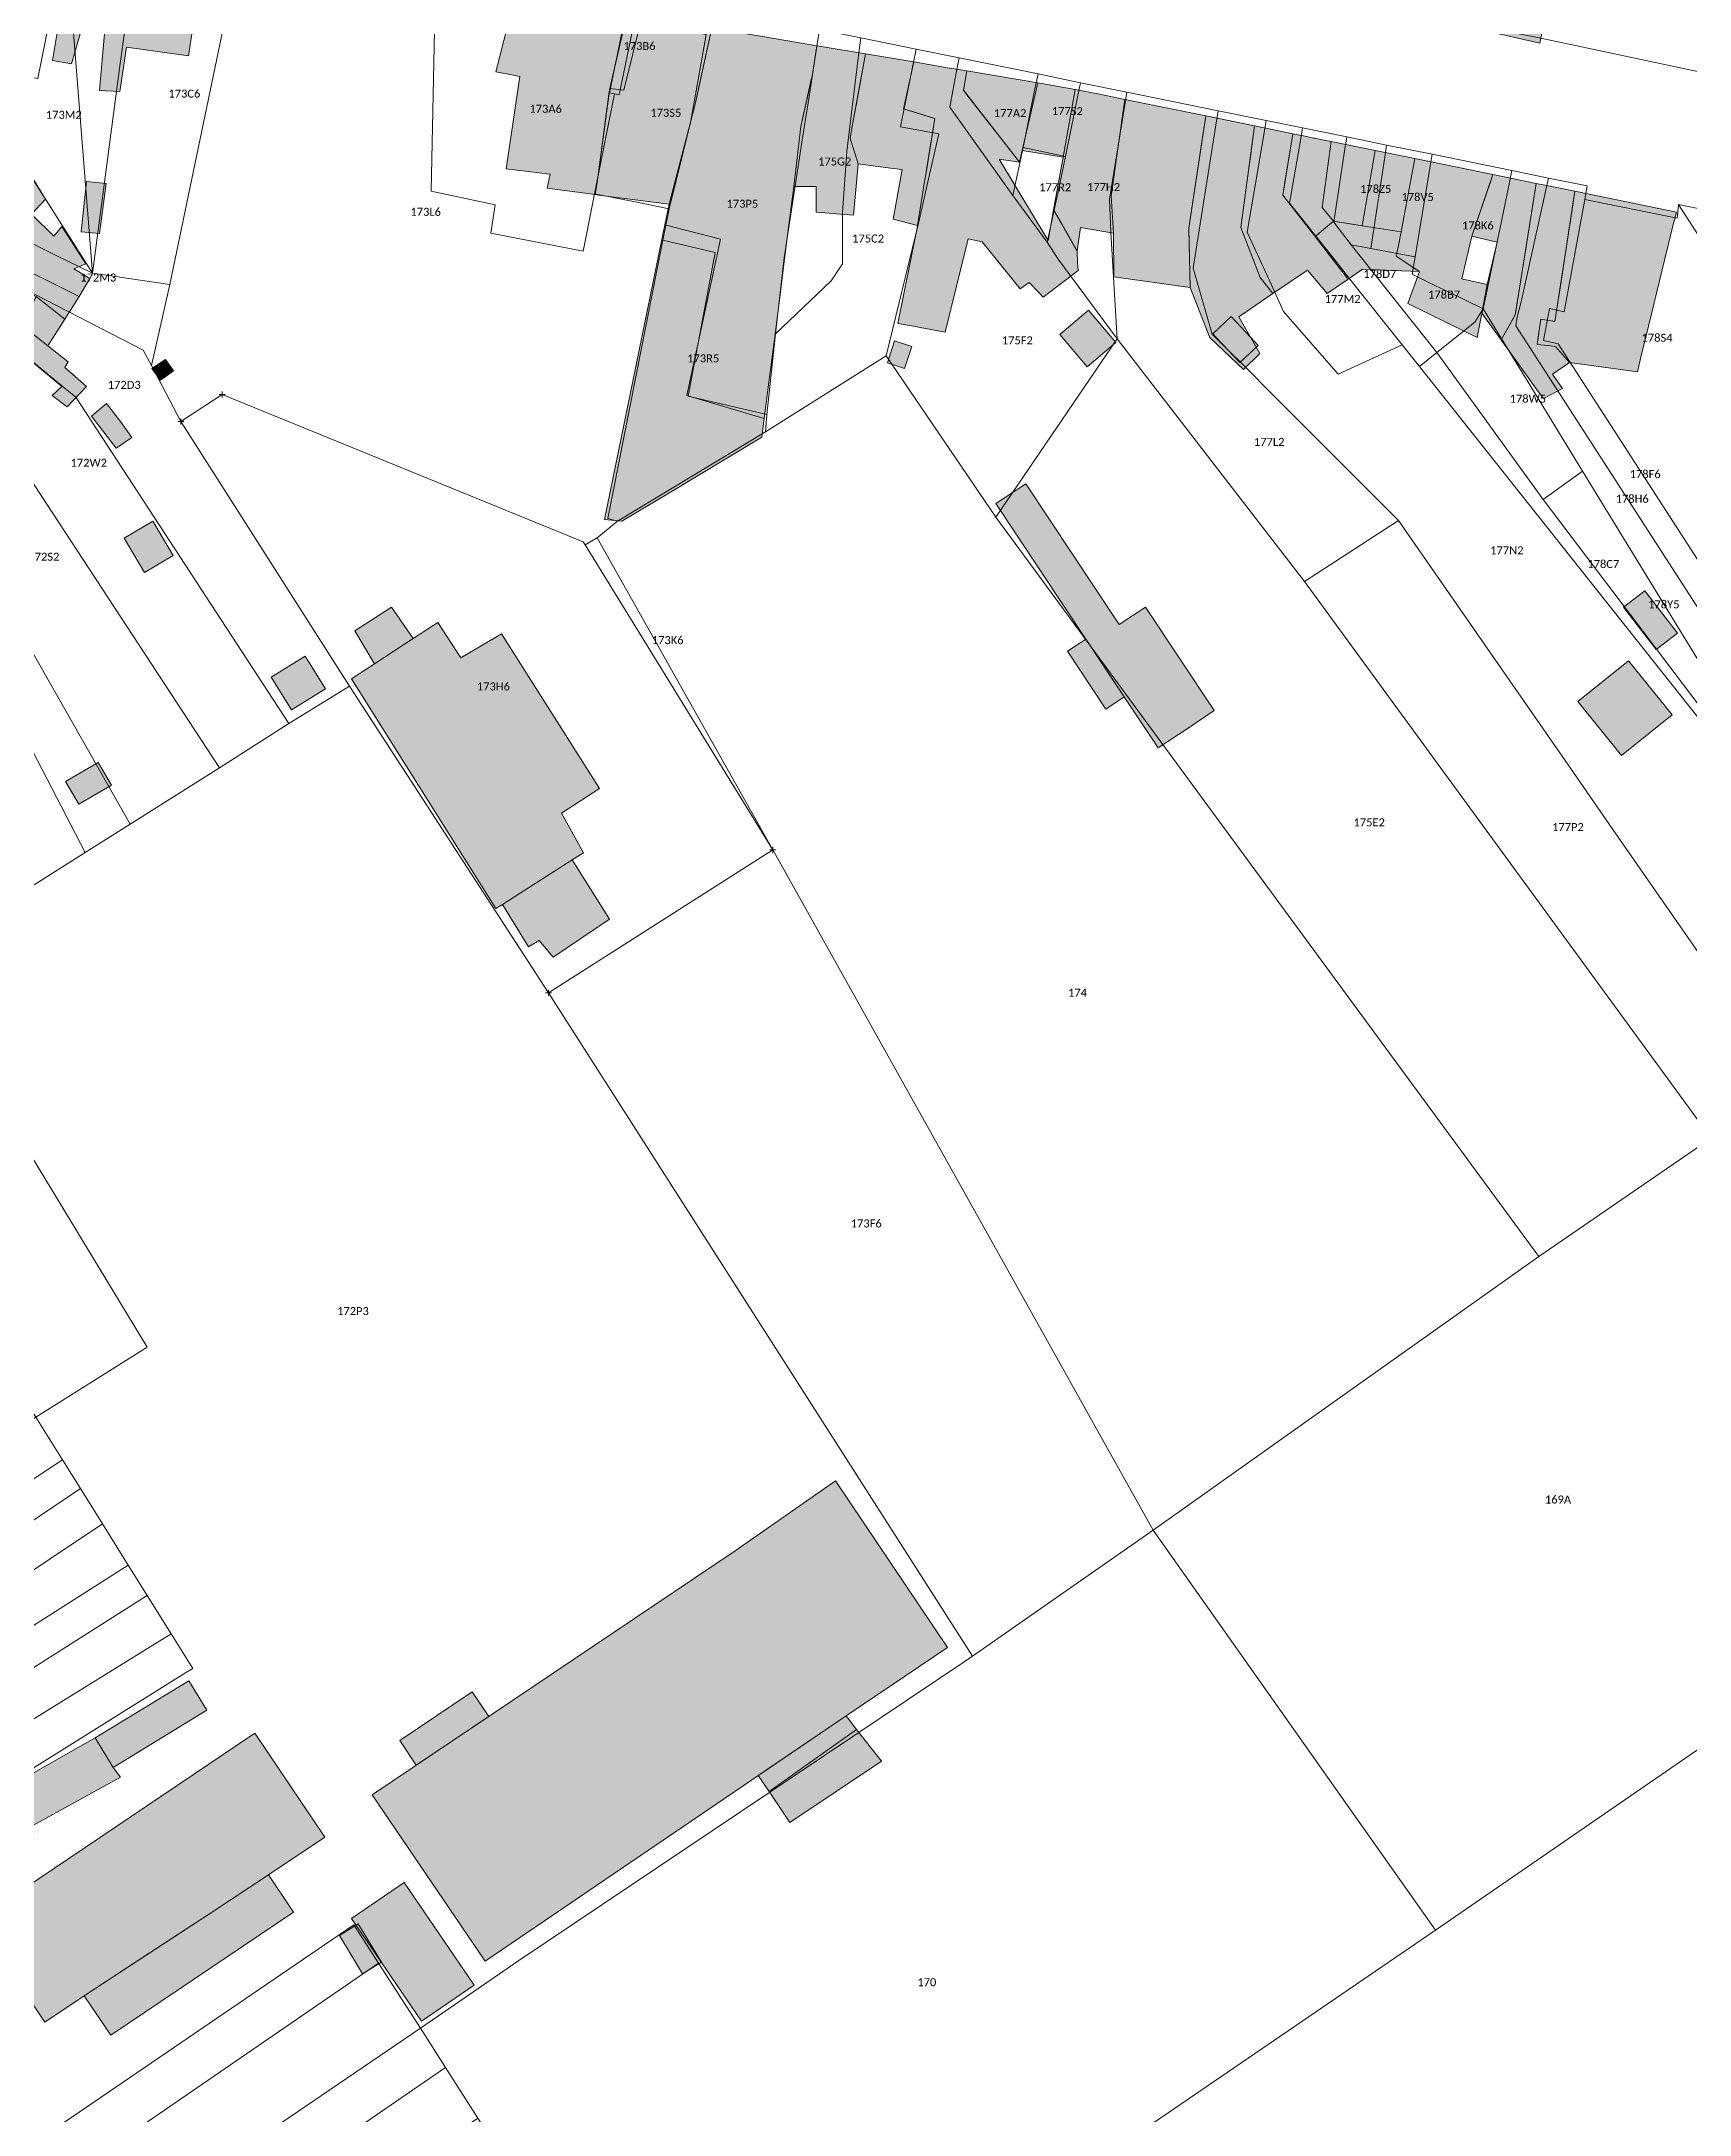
# Model space of a CAD drawing. Header units: metres. Extents: x 113120 to 240396, y 120329 to 242116.
# Drawn here: x 119844 to 120008.8, y 121497.3 to 121704.6 of the extents above; entities that cross this region are included whole.
import ezdxf

# ---------------------------------------------------------------- set-up
doc = ezdxf.new("R2010")
doc.units = ezdxf.units.M
doc.header["$LTSCALE"] = 3
doc.header["$PDMODE"] = 2
doc.header["$PDSIZE"] = 0.3
for name, color, linetype, lineweight in [('Bpn_CaPa', 78, 'Continuous', 0), ('Bpn_ReBu', 4, 'Continuous', 0), ('Bpt_CaNu', 7, 'Continuous', 0), ('Bpt_PrSt', 7, 'Continuous', 0), ('Hachure bâtiment', 11, 'Continuous', 0)]:
    doc.layers.add(name, color=color, linetype=linetype, lineweight=lineweight)
doc.styles.add('Legend', font='')
doc.styles.get('Legend').set_extended_font_data('Calibri')

msp = doc.modelspace()

# ---------------------------------------------------------------- hatches: boundary and pattern name
at = {"layer": 'Hachure bâtiment'}
h = msp.add_hatch(color=256, dxfattribs=at)
h.dxf.hatch_style = 1
h.paths.add_polyline_path([(119990.17, 121714.69), (119995.7, 121713.85), (119994.36, 121707), (119993.85, 121704.39), (119988.28, 121705.65), (119989.91, 121714.59), (119989.93, 121714.74)])
h = msp.add_hatch(color=256, dxfattribs=at)
h.dxf.hatch_style = 1
h.paths.add_polyline_path([(119835.75, 121702.62), (119833.08, 121702.94), (119834.3, 121709.42), (119836.6, 121709.02)], flags=16)
h.paths.add_polyline_path([(119842.84, 121710.14), (119847.75, 121709.25), (119847.65, 121708.9), (119852.38, 121707.97), (119859.25, 121706.62), (119858.72, 121703.12), (119852.52, 121704), (119851.86, 121699.56), (119849.82, 121699.67), (119850.35, 121705.72), (119848.12, 121706.12), (119847.02, 121702.32), (119845.1, 121702.65), (119845.57, 121705.47), (119842.17, 121706.47), (119840.27, 121696.82), (119836.25, 121697.6), (119836.14, 121696.18), (119830.45, 121697.3), (119831.6, 121703.12), (119835.75, 121702.62), (119836.6, 121709.02), (119832.37, 121709.75), (119832.77, 121711.97)])
h = msp.add_hatch(color=256, dxfattribs=at)
h.dxf.hatch_style = 1
h.paths.add_polyline_path([(119899.62, 121690.68), (119899.38, 121689.25), (119894.59, 121689.88), (119894.87, 121691.28), (119890.47, 121691.83), (119891.85, 121701.06), (119891.8, 121701.07), (119891.22, 121701.19), (119889.46, 121701.54), (119890.63, 121706.21), (119892.57, 121705.87), (119892.87, 121705.82), (119893.94, 121710.59), (119898.55, 121709.77), (119902.95, 121708.99), (119901.86, 121704.29), (119900.84, 121699.87), (119900.76, 121699.29), (119899.66, 121690.95)])
h = msp.add_hatch(color=256, dxfattribs=at)
h.dxf.hatch_style = 1
h.paths.add_polyline_path([(119904.35, 121708.74), (119904.07, 121707.09), (119902.26, 121699.68), (119900.85, 121699.87), (119900.84, 121699.87), (119902.95, 121708.99)])
h = msp.add_hatch(color=256, dxfattribs=at)
h.dxf.hatch_style = 1
h.paths.add_polyline_path([(119906.78, 121688.28), (119899.7, 121689.21), (119899.38, 121689.25), (119899.66, 121690.95), (119900.84, 121699.87), (119902.26, 121699.68), (119904.07, 121707.09), (119906.1, 121706.75), (119908.22, 121706.39), (119908.57, 121706.33), (119909.7, 121706.14), (119910.91, 121705.94), (119911.05, 121705.91), (119909.47, 121698.74), (119909.34, 121698.16)])
h = msp.add_hatch(color=256, dxfattribs=at)
h.dxf.hatch_style = 1
h.paths.add_polyline_path([(119916.3, 121705.03), (119921.55, 121704.14), (119921.07, 121701.08), (119919.93, 121696.07), (119919.24, 121690.06), (119918.35, 121683.11), (119917.76, 121678.43), (119917.23, 121674.28), (119916.75, 121670.49), (119916.29, 121666.88), (119908.55, 121669.18), (119911.92, 121684.78), (119906.36, 121686.23), (119906.78, 121688.28), (119907.64, 121691.59), (119909.34, 121698.16), (119911.05, 121705.91), (119912.13, 121705.73)])
h = msp.add_hatch(color=256, dxfattribs=at)
h.dxf.hatch_style = 1
h.paths.add_polyline_path([(119923.48, 121687.33), (119923.22, 121687.35), (119921.49, 121687.49), (119921.49, 121690.07), (119919.24, 121690.06), (119919.93, 121696.07), (119920.99, 121700.76), (119921, 121700.8), (119921.07, 121701.08), (119921.48, 121703.69), (119921.55, 121704.14), (119921.55, 121704.14), (119921.96, 121704.07), (119926.42, 121703.32), (119925.12, 121696.27), (119924.87, 121694.89), (119925.68, 121692.34), (119925.47, 121690.08), (119925.2, 121687.18)])
h = msp.add_hatch(color=256, dxfattribs=at)
h.dxf.hatch_style = 1
h.paths.add_polyline_path([(119926.42, 121703.32), (119931.23, 121702.51), (119930.21, 121697.84), (119931.11, 121697.55), (119933.34, 121696.85), (119932.46, 121691.44), (119932.35, 121690.77), (119931.6, 121686.16), (119929.17, 121686.81), (119930.06, 121691.75), (119928.91, 121691.91), (119925.68, 121692.34), (119924.87, 121694.89), (119925.12, 121696.27), (119925.67, 121699.27)])
h = msp.add_hatch(color=256, dxfattribs=at)
h.dxf.hatch_style = 1
h.paths.add_polyline_path([(119933.34, 121696.85), (119932.76, 121697.03), (119930.21, 121697.84), (119931.23, 121702.51), (119934.25, 121702), (119934.28, 121702), (119934.29, 121701.99), (119934.41, 121701.97), (119936.55, 121701.61), (119936.2, 121699.69), (119936.45, 121699.36), (119939.31, 121695.7), (119940.08, 121694.72), (119941.82, 121692.49), (119939.79, 121692.78), (119944.67, 121684.67), (119945.22, 121687.73), (119947.52, 121683.71), (119947.56, 121683.63), (119947.62, 121682.47), (119947.66, 121681.66), (119946.85, 121681.03), (119944.19, 121679), (119943.74, 121679.47), (119942.79, 121680.46), (119941.86, 121679.82), (119938.08, 121684.53), (119936.66, 121684.84), (119934.37, 121675.5), (119931.86, 121675.97), (119931.4, 121676.05), (119929.63, 121676.38), (119931.56, 121685.94), (119931.6, 121686.16), (119932.35, 121690.77), (119932.43, 121691.27), (119932.48, 121691.53), (119932.84, 121693.78)])
h = msp.add_hatch(color=256, dxfattribs=at)
h.dxf.hatch_style = 1
h.paths.add_polyline_path([(119943.65, 121700.42), (119941.82, 121692.49), (119936.2, 121699.69), (119936.55, 121701.61)], flags=17)
h = msp.add_hatch(color=256, dxfattribs=at)
h.dxf.hatch_style = 1
h.paths.add_polyline_path([(119946.17, 121692.99), (119942.09, 121693.67), (119943.65, 121700.42), (119947.39, 121699.77)], flags=17)
h = msp.add_hatch(color=256, dxfattribs=at)
h.dxf.hatch_style = 1
h.paths.add_polyline_path([(119947.39, 121699.77), (119949.81, 121699.28), (119952.33, 121698.76), (119950.98, 121689.13), (119951.2, 121685.4), (119947.9, 121685.96), (119947.57, 121683.64), (119947.56, 121683.63), (119946.06, 121686.27), (119945.22, 121687.73), (119946.17, 121692.99)])
h = msp.add_hatch(color=256, dxfattribs=at)
h.dxf.hatch_style = 1
h.paths.add_polyline_path([(119951.24, 121681.04), (119951.2, 121685.4), (119950.98, 121689.13), (119952.33, 121698.76), (119960.44, 121697.11), (119958.73, 121685.9), (119958.89, 121679.95)])
h = msp.add_hatch(color=256, dxfattribs=at)
h.dxf.hatch_style = 1
h.paths.add_polyline_path([(119963.74, 121677.03), (119965.83, 121673.37), (119964.22, 121671.75), (119962.25, 121673.63), (119960.81, 121675), (119960.8, 121675.03), (119958.89, 121679.95), (119958.73, 121685.77), (119958.73, 121685.9), (119959.98, 121694.08), (119960.44, 121697.11), (119965.31, 121696.12), (119963.93, 121685.95), (119965.87, 121680.97), (119967.14, 121679.35)])
h = msp.add_hatch(color=256, dxfattribs=at)
h.dxf.hatch_style = 1
h.paths.add_polyline_path([(119967.14, 121679.35), (119966.64, 121679.99), (119965.87, 121680.97), (119963.93, 121685.95), (119964.36, 121689.16), (119964.41, 121689.47), (119964.93, 121693.32), (119965.31, 121696.12), (119969.13, 121695.34), (119968.14, 121689.19), (119971.38, 121685.07), (119972.81, 121683.21), (119974.67, 121680.79), (119972.56, 121679.35), (119970.6, 121681.7)])
h = msp.add_hatch(color=256, dxfattribs=at)
h.dxf.hatch_style = 1
h.paths.add_polyline_path([(119971.22, 121694.91), (119971.33, 121694.89), (119971.9, 121694.77), (119972.98, 121694.55), (119972.07, 121687.96), (119973.22, 121686.58), (119972.01, 121685.59), (119971.71, 121685.34), (119971.38, 121685.07), (119968.14, 121689.19), (119968.35, 121690.52), (119968.61, 121692.12), (119969.13, 121695.34), (119969.97, 121695.17), (119970.06, 121695.15)], flags=17)
h = msp.add_hatch(color=256, dxfattribs=at)
h.dxf.hatch_style = 1
h.paths.add_polyline_path([(119976.07, 121686.14), (119973.22, 121686.58), (119972.07, 121687.96), (119972.98, 121694.55), (119977.36, 121693.66)])
h = msp.add_hatch(color=256, dxfattribs=at)
h.dxf.hatch_style = 1
h.paths.add_polyline_path([(119841.9, 121692.9), (119844.41, 121688.79), (119843, 121687.28), (119845.25, 121685.08), (119846.03, 121686.05), (119848.45, 121682.33), (119847.25, 121681.83), (119848.85, 121680.85), (119847.79, 121679.05), (119843.1, 121681.4), (119842.1, 121679.78), (119843.47, 121679.08), (119842.1, 121676.15), (119843.55, 121675), (119846.67, 121672.52), (119846.35, 121671.98), (119847.38, 121671.07), (119848.5, 121670.07), (119846.57, 121668.02), (119845.07, 121669.18), (119846.04, 121670.05), (119841.07, 121674.2), (119839.99, 121675), (119839.21, 121675.57), (119838.94, 121675), (119837.4, 121671.8), (119840.6, 121668.98), (119838.67, 121667.45), (119840.32, 121664.7), (119837.55, 121663.02), (119836.82, 121664.05), (119834.82, 121662.25), (119832.57, 121664.6), (119829.6, 121665.27), (119828.9, 121664.73), (119832.35, 121661.43), (119829.45, 121658.37), (119832.17, 121653.95), (119827.8, 121650.95), (119830.35, 121644.95), (119827.54, 121643.9), (119828.72, 121641.37), (119827.05, 121640.68), (119827.25, 121640.43), (119825.22, 121639.3), (119826.04, 121637.68), (119821.95, 121635.02), (119822.15, 121634.67), (119822.31, 121634.4), (119821.3, 121633.75), (119824.57, 121626.72), (119821.89, 121625.25), (119819.72, 121629), (119818.45, 121628.27), (119817.55, 121629.77), (119816.5, 121629.25), (119815.15, 121632.05), (119813.82, 121630.62), (119816.5, 121626.28), (119811.32, 121622.72), (119811.75, 121621.75), (119810.05, 121620.57), (119806.15, 121626.82), (119803.95, 121628.9), (119801.84, 121625.87), (119796.18, 121630.43), (119798.78, 121633.8), (119800.59, 121635.75), (119807.65, 121629.5), (119811.52, 121634.27), (119812.12, 121633.9), (119814.87, 121637.49), (119818.05, 121641.65), (119818.24, 121641.89), (119821.34, 121645.93), (119824.35, 121649.87), (119824, 121650.22), (119826.37, 121653.77), (119829.2, 121658.02), (119825.11, 121661.98), (119828.15, 121665.27), (119824.43, 121669.09), (119833.25, 121667.1), (119834.55, 121672.7), (119835.29, 121672.57), (119835.79, 121675), (119836.45, 121678.12), (119835.89, 121678.28), (119836.98, 121682.39), (119837.04, 121682.61), (119837.08, 121682.78), (119837.92, 121686.92), (119838.81, 121691.26), (119838.86, 121691.48), (119838.88, 121691.63), (119839.13, 121693.48)])
h.paths.add_polyline_path([(119843.1, 121681.4), (119847.79, 121679.05), (119846.36, 121676.81), (119843.47, 121679.08), (119842.1, 121679.78)], flags=16)
h = msp.add_hatch(color=256, dxfattribs=at)
h.dxf.hatch_style = 1
h.paths.add_polyline_path([(119981.33, 121692.85), (119979.96, 121685.53), (119976.07, 121686.14), (119977.36, 121693.66)])
h = msp.add_hatch(color=256, dxfattribs=at)
h.dxf.hatch_style = 1
h.paths.add_polyline_path([(119981.79, 121681.56), (119981.15, 121681.98), (119979.48, 121683.09), (119979.66, 121683.99), (119979.96, 121685.53), (119981.33, 121692.85), (119985.56, 121691.99), (119989.15, 121691.25), (119987.04, 121685.09), (119986.04, 121680.84), (119988.57, 121680.25), (119988.06, 121677.43), (119988.05, 121677.4), (119987.57, 121674.98), (119984.71, 121676.37), (119980.63, 121678.35)])
h = msp.add_hatch(color=256, dxfattribs=at)
h.dxf.hatch_style = 1
h.paths.add_polyline_path([(119850.47, 121690.35), (119849.8, 121685.37), (119847.97, 121685.52), (119848.5, 121690.55)])
h = msp.add_hatch(color=256, dxfattribs=at)
h.dxf.hatch_style = 1
h.paths.add_polyline_path([(119989.15, 121691.25), (119990.92, 121690.89), (119993.48, 121690.37), (119992.43, 121683.83), (119991.38, 121677.24), (119989.98, 121674.72), (119988.05, 121677.4), (119988.57, 121680.25), (119989.56, 121684.51), (119987.04, 121685.09), (119988.93, 121690.63)])
h = msp.add_hatch(color=256, dxfattribs=at)
h.dxf.hatch_style = 1
h.paths.add_polyline_path([(119997.01, 121687.33), (119995.35, 121676.57), (119993.94, 121676.81), (119993.8, 121675.89), (119993.71, 121675.26), (119993.67, 121675), (119993.57, 121674.28), (119994.97, 121674.13), (119994.98, 121674.12), (119995.39, 121674.08), (119996.82, 121672.47), (119995.11, 121671.31), (119996.12, 121669.85), (119994.19, 121668.87), (119994.17, 121668.9), (119993.32, 121670.08), (119993.01, 121670.51), (119990.8, 121673.58), (119990.02, 121674.66), (119989.98, 121674.72), (119991.23, 121676.96), (119991.38, 121677.24), (119991.38, 121677.25), (119991.4, 121677.35), (119991.57, 121678.42), (119993.48, 121690.37), (119995.87, 121689.88), (119997.35, 121689.58)])
h = msp.add_hatch(color=256, dxfattribs=at)
h.dxf.hatch_style = 1
h.paths.add_polyline_path([(119997.35, 121689.58), (120007.49, 121687.51), (120007.18, 121686.26), (120004.44, 121675.01), (120003.98, 121673.15), (120003.66, 121671.81), (120003.59, 121671.52), (119996.82, 121672.47), (119995.39, 121674.08), (119994.97, 121674.13), (119994.66, 121674.16), (119993.57, 121674.28), (119993.7, 121675.16), (119993.8, 121675.89), (119993.94, 121676.81), (119995.35, 121676.57), (119995.97, 121680.57), (119996.72, 121685.47)])
h = msp.add_hatch(color=256, dxfattribs=at)
h.dxf.hatch_style = 1
h.paths.add_polyline_path([(119908.55, 121669.18), (119916.29, 121666.88), (119916.05, 121665), (119906.4, 121659.21), (119902.03, 121656.59), (119900.31, 121656.77), (119903.19, 121670.78), (119906.36, 121686.23), (119911.92, 121684.78)])
h = msp.add_hatch(color=256, dxfattribs=at)
h.dxf.hatch_style = 1
h.paths.add_polyline_path([(119976.12, 121681.78), (119974.67, 121680.79), (119973.84, 121681.86), (119971.38, 121685.07), (119973.22, 121686.58), (119974.48, 121686.38), (119976.07, 121686.14), (119979.96, 121685.53), (119979.7, 121684.21), (119979.48, 121683.09), (119981.28, 121681.9), (119981.79, 121681.56), (119979.2, 121681.66)])
h = msp.add_hatch(color=256, dxfattribs=at)
h.dxf.hatch_style = 1
h.paths.add_polyline_path([(119843.47, 121679.08), (119846.36, 121676.81), (119844.65, 121674.12), (119843.55, 121675), (119842.1, 121676.15)], flags=17)
h.paths.add_polyline_path([(119843.1, 121681.4), (119847.79, 121679.05), (119846.36, 121676.81), (119843.47, 121679.08), (119842.1, 121679.78)], flags=16)
h = msp.add_hatch(color=256, dxfattribs=at)
h.dxf.hatch_style = 1
h.paths.add_polyline_path([(119948.59, 121672.04), (119945.85, 121675.25), (119948.7, 121677.69), (119951.45, 121674.47)])
h = msp.add_hatch(color=256, dxfattribs=at)
h.dxf.hatch_style = 1
h.paths.add_polyline_path([(119964.9, 121675), (119965.67, 121674.18), (119963.85, 121672.45), (119961.45, 121675), (119961.15, 121675.33), (119962.97, 121677.05)], flags=17)
h = msp.add_hatch(color=256, dxfattribs=at)
h.dxf.hatch_style = 1
h.paths.add_polyline_path([(119931.05, 121674.05), (119930.32, 121671.85), (119928.6, 121672.42), (119929.32, 121674.62)])
h = msp.add_hatch(color=256, dxfattribs=at)
h.dxf.hatch_style = 1
h.paths.add_polyline_path([(119857.22, 121671.62), (119855.9, 121670.7), (119855.05, 121671.85), (119856.42, 121672.77)])
h = msp.add_hatch(color=256, dxfattribs=at)
h.dxf.hatch_style = 1
h.paths.add_polyline_path([(119851.92, 121666.57), (119853.05, 121664.97), (119851.47, 121663.9), (119849, 121667.1), (119850.5, 121668.35)])
h = msp.add_hatch(color=256, dxfattribs=at)
h.dxf.hatch_style = 1
h.paths.add_polyline_path([(119955.67, 121633.94), (119952.29, 121639.03), (119948.81, 121644.27), (119948.44, 121644.82), (119939.44, 121658.37), (119942.43, 121660.35), (119951.79, 121646.26), (119954.41, 121648), (119961.28, 121637.66), (119958.66, 121635.92)])
h = msp.add_hatch(color=256, dxfattribs=at)
h.dxf.hatch_style = 1
h.paths.add_polyline_path([(119857.17, 121653.17), (119854.3, 121651.47), (119852.27, 121654.9), (119855.15, 121656.6)])
h = msp.add_hatch(color=256, dxfattribs=at)
h.dxf.hatch_style = 1
h.paths.add_polyline_path([(120007.6, 121645.42), (120005.47, 121643.77), (120002.22, 121648), (120004.35, 121649.63)])
h = msp.add_hatch(color=256, dxfattribs=at)
h.dxf.hatch_style = 1
h.paths.add_polyline_path([(119885.95, 121642.95), (119889.45, 121645.02), (119890, 121645.35), (119899.82, 121629.87), (119896, 121627.42), (119898.22, 121623.45), (119897.09, 121622.73), (119890.1, 121618.28), (119889.45, 121617.87), (119875, 121640.85), (119877.31, 121642.35), (119881.19, 121644.87), (119883.65, 121646.47)])
h = msp.add_hatch(color=256, dxfattribs=at)
h.dxf.hatch_style = 1
h.paths.add_polyline_path([(119881.19, 121644.87), (119877.31, 121642.35), (119875.35, 121645.65), (119879, 121648.02)])
h = msp.add_hatch(color=256, dxfattribs=at)
h.dxf.hatch_style = 1
h.paths.add_polyline_path([(119948.44, 121644.82), (119952.29, 121639.03), (119950.45, 121637.8), (119946.6, 121643.59)], flags=17)
h = msp.add_hatch(color=256, dxfattribs=at)
h.dxf.hatch_style = 1
h.paths.add_polyline_path([(119870.39, 121643.12), (119872.41, 121639.85), (119869, 121637.75), (119866.98, 121641.02)])
h = msp.add_hatch(color=256, dxfattribs=at)
h.dxf.hatch_style = 1
h.paths.add_polyline_path([(120007.06, 121637.25), (120002.02, 121633.17), (119997.65, 121638.57), (120002.69, 121642.65)])
h = msp.add_hatch(color=256, dxfattribs=at)
h.dxf.hatch_style = 1
h.paths.add_polyline_path([(119851, 121630.22), (119847.75, 121628.32), (119846.42, 121630.57), (119849.67, 121632.47)])
h = msp.add_hatch(color=256, dxfattribs=at)
h.dxf.hatch_style = 1
h.paths.add_polyline_path([(119900.8, 121616.82), (119895.17, 121613), (119893.77, 121614.67), (119892.72, 121614.05), (119890.1, 121618.28), (119897.09, 121622.73)])
h = msp.add_hatch(color=256, dxfattribs=at)
h.dxf.hatch_style = 1
h.paths.add_polyline_path([(119934.61, 121543.98), (119924.47, 121537.17), (119888.39, 121512.64), (119877.09, 121529.27), (119913.39, 121553.66), (119923.41, 121560.65)])
h = msp.add_hatch(color=256, dxfattribs=at)
h.dxf.hatch_style = 1
h.paths.add_polyline_path([(119860.55, 121537.72), (119851.17, 121532), (119849.37, 121534.95), (119858.75, 121540.67)])
h = msp.add_hatch(color=256, dxfattribs=at)
h.dxf.hatch_style = 1
h.paths.add_polyline_path([(119881.49, 121532.23), (119879.84, 121534.69), (119887.08, 121539.55), (119888.74, 121537.09)], flags=17)
h = msp.add_hatch(color=256, dxfattribs=at)
h.dxf.hatch_style = 1
h.paths.add_polyline_path([(119925.52, 121535.81), (119916.78, 121529.58), (119915.69, 121531.2), (119924.47, 121537.17)], flags=17)
h = msp.add_hatch(color=256, dxfattribs=at)
h.dxf.hatch_style = 1
h.paths.add_polyline_path([(119837.35, 121520.72), (119833.8, 121526.12), (119849.37, 121534.95), (119851.17, 121532), (119851.92, 121531.03), (119842.54, 121525.86), (119843.25, 121524.85)])
h = msp.add_hatch(color=256, dxfattribs=at)
h.dxf.hatch_style = 1
h.paths.add_polyline_path([(119854.69, 121513.36), (119848.29, 121509.17), (119844.36, 121506.53), (119837.51, 121516.7), (119865.35, 121535.43), (119872.35, 121525.04), (119866.72, 121521.25), (119860.8, 121517.36)])
h = msp.add_hatch(color=256, dxfattribs=at)
h.dxf.hatch_style = 1
h.paths.add_polyline_path([(119928, 121532.64), (119918.85, 121526.49), (119916.78, 121529.58), (119925.52, 121535.81)], flags=17)
h = msp.add_hatch(color=256, dxfattribs=at)
h.dxf.hatch_style = 1
h.paths.add_polyline_path([(119848.29, 121509.17), (119860.8, 121517.36), (119866.72, 121521.25), (119869.22, 121517.53), (119850.94, 121505.23)])
h = msp.add_hatch(color=256, dxfattribs=at)
h.dxf.hatch_style = 1
h.paths.add_polyline_path([(119880.29, 121520.5), (119887.29, 121510.23), (119882.01, 121506.63), (119875.01, 121516.9)])
h = msp.add_hatch(color=256, dxfattribs=at)
h.dxf.hatch_style = 1
h.paths.add_polyline_path([(119878, 121512.52), (119876.12, 121511.37), (119873.8, 121515.2), (119875.67, 121516.35)])

# ---------------------------------------------------------------- linework, layer by layer
at = {"layer": 'Bpn_CaPa'}
for points in [[(119997.56, 121747.3), (120003.9, 121745.98), (120008.66, 121746.27), (120011.65, 121701.12), (119993.95, 121704.9), (119988.37, 121705.99), (119991.53, 121722.04), (119992.09, 121724.38), (119997.56, 121747.3)], [(119840.96, 121701.36), (119838, 121701.89), (119831.02, 121703.16), (119832.74, 121711.94), (119834.69, 121721.9), (119844.6, 121719.93), (119842.68, 121710.14), (119841.97, 121706.5), (119844.67, 121706.01), (119843.66, 121700.87), (119840.96, 121701.36)], [(119839.79, 121695.43), (119840.96, 121701.36), (119843.66, 121700.87), (119844.67, 121706.01), (119841.97, 121706.5), (119842.68, 121710.14), (119844.6, 121719.93), (119849.52, 121718.99), (119847.69, 121709.23), (119847.13, 121706.26), (119849.1, 121681.4), (119843.37, 121690.43), (119841.84, 121692.88), (119839.39, 121693.4), (119839.79, 121695.43)], [(119853.98, 121718.14), (119852.1, 121704.03), (119851.88, 121702.35), (119849.1, 121681.4), (119847.13, 121706.26), (119847.69, 121709.23), (119849.52, 121718.99), (119853.98, 121718.14)], [(119853.98, 121718.14), (119864.3, 121716.07), (119862.21, 121706.01), (119856.86, 121680.26), (119849.1, 121681.4), (119851.88, 121702.35), (119852.1, 121704.03), (119853.98, 121718.14)], [(119899.59, 121654.93), (119898.38, 121654.23), (119898.19, 121654.53), (119862.07, 121669.28), (119857.96, 121666.58), (119855.01, 121672.16), (119856.86, 121680.26), (119862.21, 121706.01), (119864.3, 121716.07), (119883.43, 121712.13), (119882.99, 121689.61), (119889.39, 121688.22), (119888.96, 121685.39), (119898.17, 121683.59), (119899.1, 121688.28), (119899.32, 121689.34), (119903.55, 121688.48), (119906.79, 121687.83), (119906.15, 121684.7), (119900.64, 121656.87), (119901.6, 121656.6), (119899.59, 121654.93)], [(119901.3, 121699.32), (119899.32, 121689.34), (119899.1, 121688.28), (119898.17, 121683.59), (119888.96, 121685.39), (119889.39, 121688.22), (119882.99, 121689.61), (119883.43, 121712.13), (119894.2, 121709.91), (119902.62, 121708.18), (119900.81, 121699.42), (119901.3, 121699.32)], [(119921.81, 121705.76), (119921.58, 121704.28), (119920.66, 121698.41), (119920.05, 121694.48), (119918.26, 121682.92), (119917.42, 121675.33), (119916.53, 121667.26), (119908.68, 121669.09), (119911.37, 121683.45), (119906.15, 121684.7), (119906.79, 121687.83), (119908.92, 121696.47), (119910.23, 121703.92), (119910.46, 121705.25), (119905.33, 121706.25), (119905.23, 121705.76), (119903.22, 121706.16), (119903.6, 121707.98), (119903.89, 121709.41), (119921.81, 121705.76)], [(119901.3, 121699.32), (119900.81, 121699.42), (119902.62, 121708.18), (119903.6, 121707.98), (119903.22, 121706.16), (119901.79, 121699.22), (119901.3, 121699.32)], [(119901.3, 121699.32), (119901.79, 121699.22), (119903.22, 121706.16), (119905.23, 121705.76), (119905.33, 121706.25), (119910.46, 121705.25), (119910.23, 121703.92), (119908.92, 121696.47), (119906.79, 121687.83), (119903.55, 121688.48), (119899.32, 121689.34), (119901.3, 121699.32)], [(119925.93, 121704.92), (119931.47, 121703.79), (119931.17, 121702.31), (119929.9, 121696.04), (119933.74, 121695.34), (119932.81, 121691.25), (119931.72, 121686.41), (119928.49, 121673.13), (119916.4, 121665.55), (119916.53, 121667.26), (119917.42, 121675.33), (119922.98, 121680.63), (119924.1, 121682.33), (119924.1, 121687.45), (119924.55, 121693.56), (119924.85, 121696.05), (119925.74, 121703.42), (119925.93, 121704.92)], [(119921.81, 121705.76), (119925.93, 121704.92), (119925.74, 121703.42), (119924.85, 121696.05), (119924.55, 121693.56), (119924.1, 121687.45), (119924.1, 121682.33), (119922.98, 121680.63), (119917.42, 121675.33), (119918.26, 121682.92), (119920.05, 121694.48), (119920.66, 121698.41), (119921.58, 121704.28), (119921.81, 121705.76)], [(119935.76, 121702.92), (119935.48, 121701.42), (119934.84, 121697.98), (119941.13, 121689.15), (119944.57, 121684.48), (119945.69, 121682.8), (119951.59, 121674.82), (119939.45, 121657.01), (119928.49, 121673.13), (119931.72, 121686.41), (119932.81, 121691.25), (119933.74, 121695.34), (119929.9, 121696.04), (119931.17, 121702.31), (119931.47, 121703.79), (119935.76, 121702.92)], [(119935.76, 121702.92), (119943.66, 121701.31), (119943.35, 121699.84), (119942.16, 121693.97), (119941.13, 121689.15), (119934.84, 121697.98), (119935.48, 121701.42), (119935.76, 121702.92)], [(119946.41, 121693.05), (119942.16, 121693.97), (119943.35, 121699.84), (119943.66, 121701.31), (119947.92, 121700.44), (119947.61, 121698.98), (119946.41, 121693.05)], [(119952.55, 121699.5), (119952.31, 121698.03), (119950.81, 121688.81), (119950.94, 121685.45), (119951.59, 121674.82), (119945.69, 121682.8), (119944.57, 121684.48), (119945.73, 121689.86), (119946.41, 121693.05), (119947.61, 121698.98), (119947.92, 121700.44), (119952.55, 121699.5)], [(119961.66, 121697.64), (119961.43, 121696.19), (119959.78, 121685.68), (119959.19, 121681.88), (119961.09, 121675.31), (119963.01, 121673.38), (119963.88, 121672.52), (119967.59, 121668.8), (119979.69, 121656.68), (119970.31, 121650.56), (119951.59, 121674.82), (119950.94, 121685.45), (119950.81, 121688.81), (119952.31, 121698.03), (119952.55, 121699.5), (119961.66, 121697.64)], [(120018.57, 121607.3), (120015.38, 121605.31), (120001.15, 121625.79), (119997.51, 121631.03), (119979.69, 121656.68), (119967.59, 121668.8), (119963.88, 121672.52), (119963.01, 121673.38), (119961.09, 121675.31), (119959.19, 121681.88), (119959.78, 121685.68), (119961.43, 121696.19), (119961.66, 121697.64), (119966.48, 121696.65), (119966.24, 121695.22), (119964.58, 121685.5), (119966.97, 121680.29), (119968.22, 121677.56), (119973.69, 121671.3), (119980.06, 121674.23), (119981.79, 121672.06), (120015.39, 121629.74), (120018.57, 121607.3)], [(119966.48, 121696.65), (119970.11, 121695.92), (119969.86, 121694.47), (119968.82, 121688.39), (119973.16, 121682.92), (119974.84, 121680.81), (119980.06, 121674.23), (119973.69, 121671.3), (119968.22, 121677.56), (119966.97, 121680.29), (119964.58, 121685.5), (119966.24, 121695.22), (119966.48, 121696.65)], [(119983.55, 121673.46), (119981.79, 121672.06), (119980.06, 121674.23), (119974.84, 121680.81), (119973.16, 121682.92), (119968.82, 121688.39), (119969.86, 121694.47), (119970.11, 121695.92), (119974.54, 121695.02), (119974.32, 121693.6), (119973.23, 121686.51), (119974.98, 121684.24), (119983.55, 121673.46)], [(119974.98, 121684.24), (119973.23, 121686.51), (119974.32, 121693.6), (119974.54, 121695.02), (119978.51, 121694.21), (119978.3, 121692.79), (119976.93, 121683.87), (119974.98, 121684.24)], [(119981.36, 121683.04), (119976.93, 121683.87), (119978.3, 121692.79), (119978.51, 121694.21), (119983.06, 121693.28), (119982.83, 121691.88), (119981.36, 121683.04)], [(119849.1, 121681.4), (119845.35, 121683.23), (119838.1, 121686.84), (119828.23, 121688.95), (119829.15, 121693.63), (119839, 121691.42), (119843.37, 121690.43), (119849.1, 121681.4)], [(119941.13, 121689.15), (119942.16, 121693.97), (119946.41, 121693.05), (119945.73, 121689.86), (119944.57, 121684.48), (119941.13, 121689.15)], [(119981.36, 121683.04), (119982.83, 121691.88), (119983.06, 121693.28), (119991.04, 121691.65), (119990.76, 121690.28), (119989.66, 121685.01), (119988.17, 121677.82), (119984.69, 121679.52), (119983.42, 121680.14), (119981.06, 121681.3), (119981.36, 121683.04)], [(120014.66, 121634.55), (119998.1, 121661.6), (119993.3, 121669.46), (119988.17, 121677.82), (119989.66, 121685.01), (119990.76, 121690.28), (119991.04, 121691.65), (119994.72, 121690.9), (119994.42, 121689.55), (119991.97, 121678.52), (119991.58, 121677.03), (119991.43, 121676.13), (120014.2, 121640.88), (120014.66, 121634.55)], [(119994.72, 121690.9), (119998.58, 121690.12), (119998.33, 121688.76), (119996.27, 121677.53), (119994.81, 121677.87), (119994.22, 121674.68), (119995.68, 121674.34), (120013.8, 121646.28), (120014.2, 121640.88), (119991.43, 121676.13), (119991.58, 121677.03), (119991.97, 121678.52), (119994.42, 121689.55), (119994.72, 121690.9)], [(119827.37, 121684.55), (119828.23, 121688.95), (119838.1, 121686.84), (119845.35, 121683.23), (119849.1, 121681.4), (119856.86, 121680.26), (119855.01, 121672.16), (119854.19, 121673.71), (119843.46, 121679.23), (119837.24, 121682.43), (119827.37, 121684.55)], [(119998.33, 121688.76), (120007.57, 121686.9), (120007.72, 121688.25), (120011.11, 121683.01), (120013.8, 121646.28), (119995.68, 121674.34), (119994.22, 121674.68), (119994.81, 121677.87), (119996.27, 121677.53), (119998.33, 121688.76)], [(119874.8, 121640.09), (119868.73, 121636.36), (119847.44, 121669), (119845.48, 121670.61), (119836.39, 121678.1), (119826.47, 121679.93), (119827.37, 121684.55), (119837.24, 121682.43), (119843.46, 121679.23), (119854.19, 121673.71), (119855.01, 121672.16), (119857.96, 121666.58), (119874.8, 121640.09)], [(119916.53, 121667.26), (119916.4, 121665.55), (119901.6, 121656.6), (119900.64, 121656.87), (119906.15, 121684.7), (119911.37, 121683.45), (119908.68, 121669.09), (119916.53, 121667.26)], [(119981.36, 121683.04), (119981.06, 121681.3), (119983.42, 121680.14), (119984.69, 121679.52), (119988.17, 121677.82), (119987.34, 121676.49), (119983.55, 121673.46), (119974.98, 121684.24), (119976.93, 121683.87), (119981.36, 121683.04)], [(119868.73, 121636.36), (119861.82, 121631.93), (119835.21, 121672.51), (119825.11, 121674.95), (119826.47, 121679.93), (119836.39, 121678.1), (119845.48, 121670.61), (119847.44, 121669), (119868.73, 121636.36)], [(119988.17, 121677.82), (119993.3, 121669.46), (119998.1, 121661.6), (119994.16, 121658.76), (119983.55, 121673.46), (119987.34, 121676.49), (119988.17, 121677.82)], [(119861.82, 121631.93), (119852.88, 121626.3), (119833.11, 121661.02), (119831.39, 121663.95), (119829.54, 121665.25), (119830.11, 121667.77), (119823.57, 121669.25), (119825.11, 121674.95), (119835.21, 121672.51), (119861.82, 121631.93)], [(119939.45, 121657.01), (119951.59, 121674.82), (119970.31, 121650.56), (120010.96, 121594.93), (119993.73, 121583.07), (119939.45, 121657.01)], [(119983.55, 121673.46), (119994.16, 121658.76), (120015.17, 121631.03), (120015.39, 121629.74), (119981.79, 121672.06), (119983.55, 121673.46)], [(119939.45, 121657.01), (119993.73, 121583.07), (119955.16, 121555.71), (119917.14, 121623.74), (119899.59, 121654.93), (119901.6, 121656.6), (119916.4, 121665.55), (119928.49, 121673.13), (119939.45, 121657.01)], [(119848.38, 121623.47), (119842.18, 121635.43), (119836.49, 121632.16), (119830.55, 121645.03), (119826.64, 121653.51), (119818.19, 121659.44), (119821.41, 121665.32), (119823.57, 121669.25), (119830.11, 121667.77), (119829.54, 121665.25), (119831.39, 121663.95), (119833.11, 121661.02), (119852.88, 121626.3), (119848.38, 121623.47)], [(119894.71, 121609.45), (119874.8, 121640.09), (119857.96, 121666.58), (119862.07, 121669.28), (119898.19, 121654.53), (119898.38, 121654.23), (119917.14, 121623.74), (119894.71, 121609.45)], [(120014.66, 121634.55), (120015.17, 121631.03), (119994.16, 121658.76), (119998.1, 121661.6), (120014.66, 121634.55)], [(119898.38, 121654.23), (119899.59, 121654.93), (119917.14, 121623.74), (119898.38, 121654.23)], [(120018.57, 121607.3), (120019.82, 121601.03), (120017.83, 121599.66), (120010.96, 121594.93), (119970.31, 121650.56), (119979.69, 121656.68), (119997.51, 121631.03), (120001.15, 121625.79), (120015.38, 121605.31), (120018.57, 121607.3)], [(119804.2, 121640.6), (119812.05, 121633.88), (119813.97, 121630.83), (119816.29, 121627.14), (119836.6, 121594.8), (119840.29, 121597.63), (119854.58, 121574.03), (119843.46, 121567.01), (119836.18, 121578.66), (119832.79, 121584.36), (119828.72, 121591.1), (119806.35, 121626.93), (119803.95, 121628.9), (119798.56, 121633.46), (119800.42, 121635.82), (119804.2, 121640.6)], [(119848.38, 121623.47), (119837.62, 121616.69), (119830.88, 121628.74), (119834.18, 121630.75), (119836.49, 121632.16), (119842.18, 121635.43), (119848.38, 121623.47)], [(119937.11, 121543.13), (119894.71, 121609.45), (119917.14, 121623.74), (119955.16, 121555.71), (119937.11, 121543.13)], [(119993.73, 121583.07), (120010.96, 121594.93), (120017.83, 121599.66), (120019.82, 121601.03), (120023.24, 121584.24), (120032.08, 121549.22), (119983.39, 121515.72), (119955.16, 121555.71), (119993.73, 121583.07)], [(119846.1, 121562.77), (119796.35, 121530.01), (119787.93, 121524.47), (119785.4, 121528.18), (119793.83, 121533.82), (119794.7, 121534.4), (119797.1, 121536.01), (119798.3, 121536.81), (119814.31, 121547.52), (119827.54, 121556.36), (119836.02, 121562.03), (119843.46, 121567.01), (119846.1, 121562.77)], [(119846.1, 121562.77), (119847.91, 121559.88), (119805.74, 121531.47), (119798.64, 121526.68), (119790.27, 121521.04), (119787.93, 121524.47), (119796.35, 121530.01), (119846.1, 121562.77)], [(119847.91, 121559.88), (119850.1, 121556.36), (119807.92, 121528.16), (119803.86, 121525.45), (119792.46, 121517.83), (119790.27, 121521.04), (119798.64, 121526.68), (119805.74, 121531.47), (119847.91, 121559.88)], [(119852.69, 121552.22), (119805.84, 121522.39), (119802.95, 121520.41), (119794.6, 121514.69), (119792.46, 121517.83), (119803.86, 121525.45), (119807.92, 121528.16), (119850.1, 121556.36), (119852.69, 121552.22)], [(119904.63, 121470.5), (119901.58, 121475.25), (119899.06, 121479.17), (119897.38, 121481.79), (119895.02, 121485.47), (119892.96, 121488.68), (119890.67, 121492.25), (119889.21, 121494.52), (119887.66, 121496.94), (119884.41, 121502), (119881.9, 121505.92), (119885.85, 121508.64), (119891.73, 121512.7), (119936.28, 121542.57), (119937.11, 121543.13), (119955.16, 121555.71), (119983.39, 121515.72), (119908.46, 121464.53), (119906.44, 121467.67), (119904.63, 121470.5)], [(119796.75, 121511.54), (119794.6, 121514.69), (119802.95, 121520.41), (119805.84, 121522.39), (119852.69, 121552.22), (119854.59, 121549.18), (119807.73, 121519.47), (119804.99, 121517.5), (119796.75, 121511.54)], [(119856.98, 121545.35), (119809.85, 121516.19), (119807.18, 121514.37), (119798.74, 121508.61), (119796.75, 121511.54), (119804.99, 121517.5), (119807.73, 121519.47), (119854.59, 121549.18), (119856.98, 121545.35)], [(119856.98, 121545.35), (119859.14, 121541.9), (119858.26, 121541.35), (119814.38, 121513.95), (119809.58, 121510.94), (119800.86, 121505.5), (119798.74, 121508.61), (119807.18, 121514.37), (119809.85, 121516.19), (119856.98, 121545.35)], [(119819.62, 121478.33), (119830.83, 121485.98), (119836.04, 121489.53), (119842.75, 121494.1), (119875.26, 121516.26), (119877.71, 121512.44), (119838.72, 121485.67), (119830.44, 121479.96), (119822.36, 121474.44), (119821.15, 121473.61), (119818.44, 121477.54), (119819.62, 121478.33)], [(119826.65, 121468.33), (119825.39, 121467.47), (119821.15, 121473.61), (119822.36, 121474.44), (119830.44, 121479.96), (119838.72, 121485.67), (119877.71, 121512.44), (119881.9, 121505.92), (119841.68, 121478.56), (119834.71, 121473.81), (119826.65, 121468.33)], [(119826.65, 121468.33), (119834.71, 121473.81), (119841.68, 121478.56), (119881.9, 121505.92), (119884.41, 121502), (119847, 121476.31), (119837.86, 121470.03), (119829.5, 121464.28), (119826.65, 121468.33)], [(119832.72, 121459.69), (119829.5, 121464.28), (119837.86, 121470.03), (119847, 121476.31), (119884.41, 121502), (119887.66, 121496.94), (119847.48, 121469.7), (119841.07, 121465.35), (119832.72, 121459.69)]]:
    msp.add_lwpolyline(points, close=True, dxfattribs=at)
for points in [[(120011.11, 121683.01), (120007.72, 121688.25), (120023.36, 121685.07)], [(119837.62, 121616.69), (119848.38, 121623.47), (119852.88, 121626.3), (119861.82, 121631.93), (119868.73, 121636.36), (119874.8, 121640.09), (119894.71, 121609.45), (119937.11, 121543.13), (119936.28, 121542.57), (119891.73, 121512.7), (119885.85, 121508.64), (119881.9, 121505.92), (119877.71, 121512.44), (119877.71, 121512.44), (119875.26, 121516.26), (119842.75, 121494.1)], [(119814.38, 121513.95), (119858.26, 121541.35), (119859.14, 121541.9), (119856.98, 121545.35), (119854.59, 121549.18), (119852.69, 121552.22), (119850.1, 121556.36), (119847.91, 121559.88), (119846.1, 121562.77), (119843.46, 121567.01), (119854.58, 121574.03), (119840.29, 121597.63)], [(119908.46, 121464.53), (119983.39, 121515.72), (120032.08, 121549.22), (120042.28, 121514.6), (120051.8, 121472.06)]]:
    msp.add_lwpolyline(points, dxfattribs=at)
at = {"layer": 'Bpn_ReBu'}
for points in [[(119990.17, 121714.69), (119995.7, 121713.85), (119994.36, 121707), (119993.85, 121704.39), (119988.28, 121705.65), (119989.91, 121714.59), (119989.93, 121714.74), (119990.17, 121714.69)], [(119899.62, 121690.68), (119899.38, 121689.25), (119894.59, 121689.88), (119894.87, 121691.28), (119890.47, 121691.83), (119891.85, 121701.06), (119891.8, 121701.07), (119891.22, 121701.19), (119889.46, 121701.54), (119890.63, 121706.21), (119892.57, 121705.87), (119892.87, 121705.82), (119893.94, 121710.59), (119898.55, 121709.77), (119902.95, 121708.99), (119901.86, 121704.29), (119900.84, 121699.87), (119900.76, 121699.29), (119899.66, 121690.95), (119899.62, 121690.68)], [(119904.35, 121708.74), (119904.07, 121707.09), (119902.26, 121699.68), (119900.85, 121699.87), (119900.84, 121699.87), (119902.95, 121708.99), (119904.35, 121708.74)], [(119906.78, 121688.28), (119899.7, 121689.21), (119899.38, 121689.25), (119899.66, 121690.95), (119900.84, 121699.87), (119902.26, 121699.68), (119904.07, 121707.09), (119906.1, 121706.75), (119908.22, 121706.39), (119908.57, 121706.33), (119909.7, 121706.14), (119910.91, 121705.94), (119911.05, 121705.91), (119909.47, 121698.74), (119909.34, 121698.16), (119906.78, 121688.28)], [(119916.3, 121705.03), (119921.55, 121704.14), (119921.07, 121701.08), (119919.93, 121696.07), (119919.24, 121690.06), (119918.35, 121683.11), (119917.76, 121678.43), (119917.23, 121674.28), (119916.75, 121670.49), (119916.29, 121666.88), (119908.55, 121669.18), (119911.92, 121684.78), (119906.36, 121686.23), (119906.78, 121688.28), (119907.64, 121691.59), (119909.34, 121698.16), (119911.05, 121705.91), (119912.13, 121705.73), (119916.3, 121705.03)], [(119923.48, 121687.33), (119923.22, 121687.35), (119921.49, 121687.49), (119921.49, 121690.07), (119919.24, 121690.06), (119919.93, 121696.07), (119920.99, 121700.76), (119921, 121700.8), (119921.07, 121701.08), (119921.48, 121703.69), (119921.55, 121704.14), (119921.55, 121704.14), (119921.96, 121704.07), (119926.42, 121703.32), (119925.12, 121696.27), (119924.87, 121694.89), (119925.68, 121692.34), (119925.47, 121690.08), (119925.2, 121687.18), (119923.48, 121687.33)], [(119926.42, 121703.32), (119931.23, 121702.51), (119930.21, 121697.84), (119931.11, 121697.55), (119933.34, 121696.85), (119932.46, 121691.44), (119932.35, 121690.77), (119931.6, 121686.16), (119929.17, 121686.81), (119930.06, 121691.75), (119928.91, 121691.91), (119925.68, 121692.34), (119924.87, 121694.89), (119925.12, 121696.27), (119925.67, 121699.27), (119926.42, 121703.32)], [(119933.34, 121696.85), (119932.76, 121697.03), (119930.21, 121697.84), (119931.23, 121702.51), (119934.25, 121702), (119934.28, 121702), (119934.29, 121701.99), (119934.41, 121701.97), (119936.55, 121701.61), (119936.2, 121699.69), (119936.45, 121699.36), (119939.31, 121695.7), (119940.08, 121694.72), (119941.82, 121692.49), (119939.79, 121692.78), (119944.67, 121684.67), (119945.22, 121687.73), (119947.52, 121683.71), (119947.56, 121683.63), (119947.62, 121682.47), (119947.66, 121681.66), (119946.85, 121681.03), (119944.19, 121679), (119943.74, 121679.47), (119942.79, 121680.46), (119941.86, 121679.82), (119938.08, 121684.53), (119936.66, 121684.84), (119934.37, 121675.5), (119931.86, 121675.97), (119931.4, 121676.05), (119929.63, 121676.38), (119931.56, 121685.94), (119931.6, 121686.16), (119932.35, 121690.77), (119932.43, 121691.27), (119932.48, 121691.53), (119932.84, 121693.78), (119933.34, 121696.85)], [(119943.65, 121700.42), (119941.82, 121692.49), (119936.2, 121699.69), (119936.55, 121701.61), (119943.65, 121700.42)], [(119946.17, 121692.99), (119942.09, 121693.67), (119943.65, 121700.42), (119947.39, 121699.77), (119946.17, 121692.99)], [(119947.39, 121699.77), (119949.81, 121699.28), (119952.33, 121698.76), (119950.98, 121689.13), (119951.2, 121685.4), (119947.9, 121685.96), (119947.57, 121683.64), (119947.56, 121683.63), (119946.06, 121686.27), (119945.22, 121687.73), (119946.17, 121692.99), (119947.39, 121699.77)], [(119951.24, 121681.04), (119951.2, 121685.4), (119950.98, 121689.13), (119952.33, 121698.76), (119960.44, 121697.11), (119958.73, 121685.9), (119958.89, 121679.95), (119951.24, 121681.04)], [(119963.74, 121677.03), (119965.83, 121673.37), (119964.22, 121671.75), (119962.25, 121673.63), (119960.81, 121675), (119960.8, 121675.03), (119958.89, 121679.95), (119958.73, 121685.77), (119958.73, 121685.9), (119959.98, 121694.08), (119960.44, 121697.11), (119965.31, 121696.12), (119963.93, 121685.95), (119965.87, 121680.97), (119967.14, 121679.35), (119963.74, 121677.03)], [(119967.14, 121679.35), (119966.64, 121679.99), (119965.87, 121680.97), (119963.93, 121685.95), (119964.36, 121689.16), (119964.41, 121689.47), (119964.93, 121693.32), (119965.31, 121696.12), (119969.13, 121695.34), (119968.14, 121689.19), (119971.38, 121685.07), (119972.81, 121683.21), (119974.67, 121680.79), (119972.56, 121679.35), (119970.6, 121681.7), (119967.14, 121679.35)], [(119971.22, 121694.91), (119971.33, 121694.89), (119971.9, 121694.77), (119972.98, 121694.55), (119972.07, 121687.96), (119973.22, 121686.58), (119972.01, 121685.59), (119971.71, 121685.34), (119971.38, 121685.07), (119968.14, 121689.19), (119968.35, 121690.52), (119968.61, 121692.12), (119969.13, 121695.34), (119969.97, 121695.17), (119970.06, 121695.15), (119971.22, 121694.91)], [(119976.07, 121686.14), (119973.22, 121686.58), (119972.07, 121687.96), (119972.98, 121694.55), (119977.36, 121693.66), (119976.07, 121686.14)], [(119981.33, 121692.85), (119979.96, 121685.53), (119976.07, 121686.14), (119977.36, 121693.66), (119981.33, 121692.85)], [(119981.79, 121681.56), (119981.15, 121681.98), (119979.48, 121683.09), (119979.66, 121683.99), (119979.96, 121685.53), (119981.33, 121692.85), (119985.56, 121691.99), (119989.15, 121691.25), (119987.04, 121685.09), (119986.04, 121680.84), (119988.57, 121680.25), (119988.06, 121677.43), (119988.05, 121677.4), (119987.57, 121674.98), (119984.71, 121676.37), (119980.63, 121678.35), (119981.79, 121681.56)], [(119850.47, 121690.35), (119849.8, 121685.37), (119847.97, 121685.52), (119848.5, 121690.55), (119850.47, 121690.35)], [(119989.15, 121691.25), (119990.92, 121690.89), (119993.48, 121690.37), (119992.43, 121683.83), (119991.38, 121677.24), (119989.98, 121674.72), (119988.05, 121677.4), (119988.57, 121680.25), (119989.56, 121684.51), (119987.04, 121685.09), (119988.93, 121690.63), (119989.15, 121691.25)], [(119997.01, 121687.33), (119995.35, 121676.57), (119993.94, 121676.81), (119993.8, 121675.89), (119993.71, 121675.26), (119993.67, 121675), (119993.57, 121674.28), (119994.97, 121674.13), (119994.98, 121674.12), (119995.39, 121674.08), (119996.82, 121672.47), (119995.11, 121671.31), (119996.12, 121669.85), (119994.19, 121668.87), (119994.17, 121668.9), (119993.32, 121670.08), (119993.01, 121670.51), (119990.8, 121673.58), (119990.02, 121674.66), (119989.98, 121674.72), (119991.23, 121676.96), (119991.38, 121677.24), (119991.38, 121677.25), (119991.4, 121677.35), (119991.57, 121678.42), (119993.48, 121690.37), (119995.87, 121689.88), (119997.35, 121689.58), (119997.01, 121687.33)], [(119997.35, 121689.58), (120007.49, 121687.51), (120007.18, 121686.26), (120004.44, 121675.01), (120003.98, 121673.15), (120003.66, 121671.81), (120003.59, 121671.52), (119996.82, 121672.47), (119995.39, 121674.08), (119994.97, 121674.13), (119994.66, 121674.16), (119993.57, 121674.28), (119993.7, 121675.16), (119993.8, 121675.89), (119993.94, 121676.81), (119995.35, 121676.57), (119995.97, 121680.57), (119996.72, 121685.47), (119997.35, 121689.58)], [(119908.55, 121669.18), (119916.29, 121666.88), (119916.05, 121665), (119906.4, 121659.21), (119902.03, 121656.59), (119900.31, 121656.77), (119903.19, 121670.78), (119906.36, 121686.23), (119911.92, 121684.78), (119908.55, 121669.18)], [(119976.12, 121681.78), (119974.67, 121680.79), (119973.84, 121681.86), (119971.38, 121685.07), (119973.22, 121686.58), (119974.48, 121686.38), (119976.07, 121686.14), (119979.96, 121685.53), (119979.7, 121684.21), (119979.48, 121683.09), (119981.28, 121681.9), (119981.79, 121681.56), (119979.2, 121681.66), (119976.12, 121681.78)], [(119843.1, 121681.4), (119847.79, 121679.05), (119846.36, 121676.81), (119843.47, 121679.08), (119842.1, 121679.78), (119843.1, 121681.4)], [(119843.47, 121679.08), (119846.36, 121676.81), (119844.65, 121674.12), (119843.55, 121675), (119842.1, 121676.15), (119843.47, 121679.08)], [(119948.59, 121672.04), (119945.85, 121675.25), (119948.7, 121677.69), (119951.45, 121674.47), (119948.59, 121672.04)], [(119964.9, 121675), (119965.67, 121674.18), (119963.85, 121672.45), (119961.45, 121675), (119961.15, 121675.33), (119962.97, 121677.05), (119964.9, 121675)], [(119931.05, 121674.05), (119930.32, 121671.85), (119928.6, 121672.42), (119929.32, 121674.62), (119931.05, 121674.05)], [(119857.22, 121671.62), (119855.9, 121670.7), (119855.05, 121671.85), (119856.42, 121672.77), (119857.22, 121671.62)], [(119851.92, 121666.57), (119853.05, 121664.97), (119851.47, 121663.9), (119849, 121667.1), (119850.5, 121668.35), (119851.92, 121666.57)], [(119955.67, 121633.94), (119952.29, 121639.03), (119948.81, 121644.27), (119948.44, 121644.82), (119939.44, 121658.37), (119942.43, 121660.35), (119951.79, 121646.26), (119954.41, 121648), (119961.28, 121637.66), (119958.66, 121635.92), (119955.67, 121633.94)], [(119857.17, 121653.17), (119854.3, 121651.47), (119852.27, 121654.9), (119855.15, 121656.6), (119857.17, 121653.17)], [(120007.6, 121645.42), (120005.47, 121643.77), (120002.22, 121648), (120004.35, 121649.63), (120007.6, 121645.42)], [(119885.95, 121642.95), (119889.45, 121645.02), (119890, 121645.35), (119899.82, 121629.87), (119896, 121627.42), (119898.22, 121623.45), (119897.09, 121622.73), (119890.1, 121618.28), (119889.45, 121617.87), (119875, 121640.85), (119877.31, 121642.35), (119881.19, 121644.87), (119883.65, 121646.47), (119885.95, 121642.95)], [(119881.19, 121644.87), (119877.31, 121642.35), (119875.35, 121645.65), (119879, 121648.02), (119881.19, 121644.87)], [(119948.44, 121644.82), (119952.29, 121639.03), (119950.45, 121637.8), (119946.6, 121643.59), (119948.44, 121644.82)], [(119870.39, 121643.12), (119872.41, 121639.85), (119869, 121637.75), (119866.98, 121641.02), (119870.39, 121643.12)], [(120007.06, 121637.25), (120002.02, 121633.17), (119997.65, 121638.57), (120002.69, 121642.65), (120007.06, 121637.25)], [(119851, 121630.22), (119847.75, 121628.32), (119846.42, 121630.57), (119849.67, 121632.47), (119851, 121630.22)], [(119900.8, 121616.82), (119895.17, 121613), (119893.77, 121614.67), (119892.72, 121614.05), (119890.1, 121618.28), (119897.09, 121622.73), (119900.8, 121616.82)], [(119934.61, 121543.98), (119924.47, 121537.17), (119888.39, 121512.64), (119877.09, 121529.27), (119913.39, 121553.66), (119923.41, 121560.65), (119934.61, 121543.98)], [(119860.55, 121537.72), (119851.17, 121532), (119849.37, 121534.95), (119858.75, 121540.67), (119860.55, 121537.72)], [(119881.49, 121532.23), (119879.84, 121534.69), (119887.08, 121539.55), (119888.74, 121537.09), (119881.49, 121532.23)], [(119925.52, 121535.81), (119916.78, 121529.58), (119915.69, 121531.2), (119924.47, 121537.17), (119925.52, 121535.81)], [(119837.35, 121520.72), (119833.8, 121526.12), (119849.37, 121534.95), (119851.17, 121532), (119851.92, 121531.03), (119842.54, 121525.86), (119843.25, 121524.85), (119837.35, 121520.72)], [(119854.69, 121513.36), (119848.29, 121509.17), (119844.36, 121506.53), (119837.51, 121516.7), (119865.35, 121535.43), (119872.35, 121525.04), (119866.72, 121521.25), (119860.8, 121517.36), (119854.69, 121513.36)], [(119928, 121532.64), (119918.85, 121526.49), (119916.78, 121529.58), (119925.52, 121535.81), (119928, 121532.64)], [(119848.29, 121509.17), (119860.8, 121517.36), (119866.72, 121521.25), (119869.22, 121517.53), (119850.94, 121505.23), (119848.29, 121509.17)], [(119880.29, 121520.5), (119887.29, 121510.23), (119882.01, 121506.63), (119875.01, 121516.9), (119880.29, 121520.5)], [(119878, 121512.52), (119876.12, 121511.37), (119873.8, 121515.2), (119875.67, 121516.35), (119878, 121512.52)]]:
    msp.add_lwpolyline(points, close=True, dxfattribs=at)
for points in [[(119859.25, 121706.62), (119858.72, 121703.12), (119852.52, 121704), (119851.86, 121699.56), (119849.82, 121699.67), (119850.35, 121705.72)], [(119848.12, 121706.12), (119847.02, 121702.32), (119845.1, 121702.65), (119845.57, 121705.47)], [(119841.9, 121692.9), (119844.41, 121688.79), (119843, 121687.28), (119845.25, 121685.08), (119846.03, 121686.05), (119848.45, 121682.33), (119847.25, 121681.83), (119848.85, 121680.85), (119847.79, 121679.05), (119843.1, 121681.4)], [(119843.55, 121675), (119846.67, 121672.52), (119846.35, 121671.98), (119847.38, 121671.07), (119848.5, 121670.07), (119846.57, 121668.02), (119845.07, 121669.18), (119846.04, 121670.05), (119841.07, 121674.2)]]:
    msp.add_lwpolyline(points, dxfattribs=at)
at = {"layer": 'Bpt_PrSt'}
for p in [(119862.07, 121669.28), (119857.96, 121666.58), (119917.14, 121623.74), (119894.71, 121609.45)]:
    msp.add_point(p, dxfattribs=at)

# ---------------------------------------------------------------- texts
at = {"layer": 'Bpt_CaNu', "char_height": 0.8, "attachment_point": 7, "style": 'Legend'}
for s, insert in [('173B6', (119902.2, 121703.7)), ('173C6', (119856.7, 121698.94)), ('173A6', (119892.8, 121697.42)), ('173M2', (119844.45, 121696.82)), ('173S5', (119904.89, 121697.02)), ('177A2', (119939.25, 121697)), ('177S2', (119945.04, 121697.19)), ('175G2', (119921.67, 121692.15)), ('177R2', (119943.77, 121689.59)), ('177H2', (119948.56, 121689.61)), ('178Z5', (119975.87, 121689.41)), ('173L6', (119880.9, 121687.12)), ('173P5', (119912.51, 121687.93)), ('178V5', (119980, 121688.6)), ('178K6', (119986.05, 121685.76)), ('175C2', (119925.07, 121684.45)), ('178D7', (119976.19, 121680.91)), ('172M3', (119847.89, 121680.55)), ('178B7', (119982.66, 121678.85)), ('177M2', (119972.32, 121678.42)), ('178S4', (120004.01, 121674.53)), ('173R5', (119908.58, 121672.47)), ('175F2', (119940.04, 121674.27)), ('172D3', (119850.64, 121669.82)), ('178W5', (119990.82, 121668.44)), ('177L2', (119965.25, 121664.13)), ('172W2', (119846.92, 121662.04)), ('178F6', (120002.82, 121660.9)), ('178H6', (120001.42, 121658.43)), ('172S2', (119842.7, 121652.64)), ('177N2', (119988.88, 121653.29)), ('178C7', (119998.59, 121651.91)), ('178Y5', (120004.67, 121647.88)), ('173K6', (119905.04, 121644.3)), ('173H6', (119887.55, 121639.67)), ('175E2', (119975.21, 121626.08)), ('177P2', (119995.06, 121625.62)), ('174', (119946.66, 121609.06)), ('173F6', (119924.93, 121585.98)), ('172P3', (119873.57, 121577.22)), ('169A', (119994.35, 121558.38)), ('170', (119931.59, 121510.12))]:
    msp.add_mtext(s, dxfattribs=dict(at, insert=insert))

doc.saveas('drawing.dxf')
